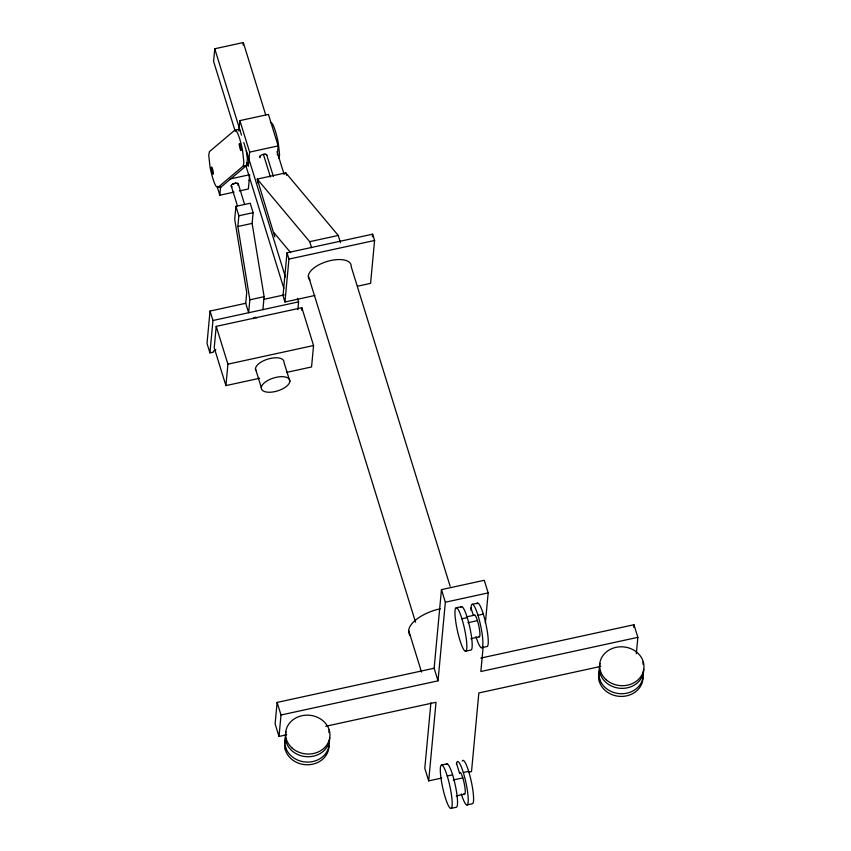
<?xml version="1.0" encoding="UTF-8"?>
<svg xmlns="http://www.w3.org/2000/svg" width="851" height="851" viewBox="0 0 851 851"><rect width="100%" height="100%" fill="white"/><g stroke="black" fill="none" stroke-linecap="round" stroke-linejoin="round"><path stroke-width="1.28" d="M265.682 114.821L243.312 42.55L214.76 48.762L213.58 61.378L235.174 131.118M234.099 192.103L219.824 195.209L220.547 187.411M262.916 309.626L264.118 296.691L252.119 223.398L253.119 212.676L250.194 203.229L235.929 206.336L234.716 219.281L246.716 292.574L245.716 303.286L210.037 311.062L207.016 343.442L209.942 352.888L213.505 352.112L213.622 350.846A72.25 32.912 -17.2 0 1 215.824 349.687M209.942 352.888L212.963 320.508L210.037 311.062M286.904 372.334L311.551 366.962L313.551 345.527L301.86 307.732L216.218 326.38L214.218 347.814L225.919 385.609L259.651 378.259M243.078 45.071L243.312 42.55M238.908 131.011L239.886 120.619L268.427 114.406L278.181 145.893L277.33 154.988M245.716 303.286L248.641 312.732L249.854 299.797L237.855 226.504L238.854 215.782L235.929 206.336M225.919 385.609L227.919 364.164L216.218 326.38M239.886 120.619L249.63 152.106L248.301 166.402L247.13 162.626M249.705 174.7L248.375 188.996L239.291 190.975M357.611 286.181L370.589 283.351L374.589 240.471L372.632 234.174L287 252.811L283 295.691L284.947 301.999L314.796 295.499M284.947 301.999L288.946 259.108L287 252.811M297.871 309.636L298.605 301.86L297.499 298.318M301.626 310.253L301.86 307.732M485.368 623.028L488.176 592.892L484.272 580.297L441.456 589.626L434.127 668.237L277.118 702.415L275.118 723.85L279.011 736.445L286.798 734.753M279.011 736.445L281.011 715.01L277.118 702.415M285.362 749.986L285.617 747.306M286.117 741.944L286.361 739.264M372.398 236.769L372.632 234.174M328.933 732.615L329.188 729.945M430.904 702.777L424.798 768.293L428.691 780.888L441.669 778.059M428.691 780.888L436.02 702.266L325.731 726.275M281.011 715.01L438.02 680.832L445.35 602.221L441.456 589.626M483.166 646.611L480.847 671.513L637.856 637.335L633.952 624.74L480.836 658.068M599.381 681.63L599.625 678.949M600.125 673.588L600.38 670.907M633.718 627.261L633.952 624.74M636.325 653.728L637.856 637.335M642.952 664.269L643.196 661.589M260.066 157.712L260.225 155.924A3.702 1.691 -17.2 0 1 263.406 154.361L265.874 154.339A3.702 1.691 -17.2 0 1 266.81 155.371M240.025 130.384L239.088 129.384L234.78 130.182L209.484 151.574L208.729 155.095L210.048 167.041A18.509 3.064 77.7 0 0 215.984 186.209L217.856 187.497L243.152 166.105L243.907 162.584L242.599 150.638A18.509 3.064 77.7 0 0 236.663 131.469L236.131 130.841M278.83 158.339L279.596 154.818L278.277 142.872A18.509 3.064 77.7 0 0 272.341 123.703L270.469 122.416M217.856 187.497L221.43 186.72L246.716 165.328L247.386 158.892L246.322 150.701M259.672 156.924L260.225 155.924M253.906 317.976A1.851 0.84 -17.2 0 1 255.874 317.359A1.851 0.84 -17.2 0 1 256.896 317.944L255.194 317.434L253.407 318.476A1.851 0.84 -17.2 0 0 253.332 318.721M232.121 186.763A3.702 1.691 -17.2 0 1 232.355 184.241L235.844 183.029L238.259 183.742L244.567 204.325M232.355 184.241L235.844 183.029M249.63 152.106L278.181 145.893M243.152 166.105L246.716 165.328M230.238 178.933L248.407 174.987M340.485 242.684L338.241 235.45L285.808 172.87L257.257 179.082L258.236 183.433M238.854 215.782L253.119 212.676M237.855 226.504L252.119 223.398M274.788 236.865L257.257 179.082L309.7 241.673L338.241 235.45M288.946 259.108L374.589 240.471M249.854 299.797L264.118 296.691M263.821 299.35L284.202 294.914M212.963 320.508L298.605 301.86M227.919 364.164L313.551 345.527M445.35 602.221L488.176 592.892M456.338 607.774L461.699 606.614M472.401 604.284L477.751 603.114M466.359 616.943L474.688 615.124M460.87 607.316A22.222 3.67 77.7 0 1 469.422 625.666A22.222 3.67 77.7 0 1 470.826 650.058L465.476 651.228A22.222 3.67 77.7 0 1 455.338 618.496A22.222 3.67 77.7 0 1 461.912 618.783L467.263 617.613M477.964 615.284L483.315 614.124M467.954 622.698L477.464 620.624M470.922 638.665L479.251 636.846M481.528 647.728L486.878 646.558A22.222 3.67 77.7 0 0 485.485 622.166A22.222 3.67 77.7 0 0 476.932 603.816M600.817 666.397L478.847 692.948L471.518 771.559L468.922 772.134M441.68 765.006L447.03 763.836M446.211 764.538A22.222 3.67 77.7 0 1 454.764 782.888A22.222 3.67 77.7 0 1 456.168 807.28L450.807 808.45A22.222 3.67 77.7 0 1 440.68 775.729A22.222 3.67 77.7 0 1 447.243 776.006L452.594 774.846M456.455 764.336A22.222 3.67 77.7 0 1 463.306 772.517L468.656 771.346M453.285 779.963L462.806 777.888M456.253 795.919L464.582 794.111M466.869 804.95L472.22 803.791A22.222 3.67 77.7 0 0 470.816 779.388A22.222 3.67 77.7 0 0 462.263 761.039M249.971 180.508L249.024 180.295M220.707 186.752L221.43 186.72M234.78 130.182L235.865 130.533M264.321 154.222L265.874 154.339M237.408 183.146L238.259 183.742M235.61 130.214L236.397 131.16M273.799 232.525L290.648 252.63M471.007 607.859L473.305 615.284M450.136 586.265L351.176 266.576A22.222 10.116 -17.2 0 0 326.103 261.778A22.222 10.116 -17.2 0 0 309.945 279.99M309.7 241.673L311.562 247.694M285.808 172.87L286.564 175.306M277.064 151.595L284.128 174.423M434.127 668.237L438.02 680.832M308.36 275.894L415.565 622.23M456.498 763.379L459.561 773.272M266.725 154.935L273.352 176.348M263.406 154.361L270.427 177.029M408.661 630.506L421.522 672.067M214.76 48.762L241.503 135.16M243.811 142.596L285.415 277M245.769 165.349L283.84 288.351M231.195 185.731L237.429 205.878M289.861 381.354A14.807 6.744 -17.2 0 0 269.022 379.823A14.807 6.744 -17.2 0 0 267.874 392.205A14.807 6.744 -17.2 0 0 289.861 381.354L284.011 362.452A14.807 6.744 -17.2 0 0 268.533 358.888A14.807 6.744 -17.2 0 0 255.779 370.419M217.09 186.39L219.824 195.209M255.46 368.674L261.31 387.567M447.243 776.006A22.222 3.67 77.7 0 1 450.807 808.45M459.604 772.74A11.106 1.84 77.7 0 1 464.199 783.335A11.106 1.84 77.7 0 1 464.018 793.717M463.306 772.517A22.222 3.67 77.7 0 1 468.156 802.121A22.222 3.67 77.7 0 1 461.306 793.951M461.912 618.783A22.222 3.67 77.7 0 1 465.476 651.228M474.273 615.475A11.106 1.84 77.7 0 1 478.858 626.07A11.106 1.84 77.7 0 1 478.677 636.463M471.06 610.529A22.222 3.67 77.7 0 1 476.932 612.167A22.222 3.67 77.7 0 1 482.879 643.888A22.222 3.67 77.7 0 1 475.964 636.729M642.984 677.353A22.222 19.435 5.3 0 1 617.996 696.203A22.222 19.435 5.3 0 1 599.327 671.556M643.026 672.13A22.222 19.435 5.3 0 1 619.698 693.671A22.222 19.435 5.3 0 1 599.572 668.875M643.739 669.312A22.222 19.435 5.3 0 1 618.751 688.161A22.222 19.435 5.3 0 1 600.072 663.514M328.965 745.71A22.222 19.435 5.3 0 1 306.881 764.772A22.222 19.435 5.3 0 1 284.574 744.933M284.617 743.668A22.222 19.435 5.3 0 1 285.308 739.913M329.018 740.487A22.222 19.435 5.3 0 1 305.679 762.028A22.222 19.435 5.3 0 1 285.553 737.232M329.72 737.668A22.222 19.435 5.3 0 1 304.732 756.518A22.222 19.435 5.3 0 1 286.053 731.871M410.427 635.803A31.423 14.318 -17.2 0 1 440.35 608.752M238.333 184.178A3.702 1.691 -17.2 0 1 237.769 185.178M606.178 679.726A22.222 19.435 5.3 0 0 643.26 671.662A22.222 19.435 5.3 0 0 615.943 647.356A22.222 19.435 5.3 0 0 606.178 679.726M292.159 748.082A22.222 19.435 5.3 0 0 329.241 740.008A22.222 19.435 5.3 0 0 301.924 715.712A22.222 19.435 5.3 0 0 292.159 748.082M211.388 168.424A3.702 0.617 77.7 0 0 213.027 174.232A3.702 0.617 77.7 0 0 212.644 169.285A3.702 0.617 77.7 0 0 211.388 168.424M239.322 144.808A3.702 0.617 77.7 0 0 240.961 150.616A3.702 0.617 77.7 0 0 240.578 145.67A3.702 0.617 77.7 0 0 239.322 144.808"/></g></svg>
